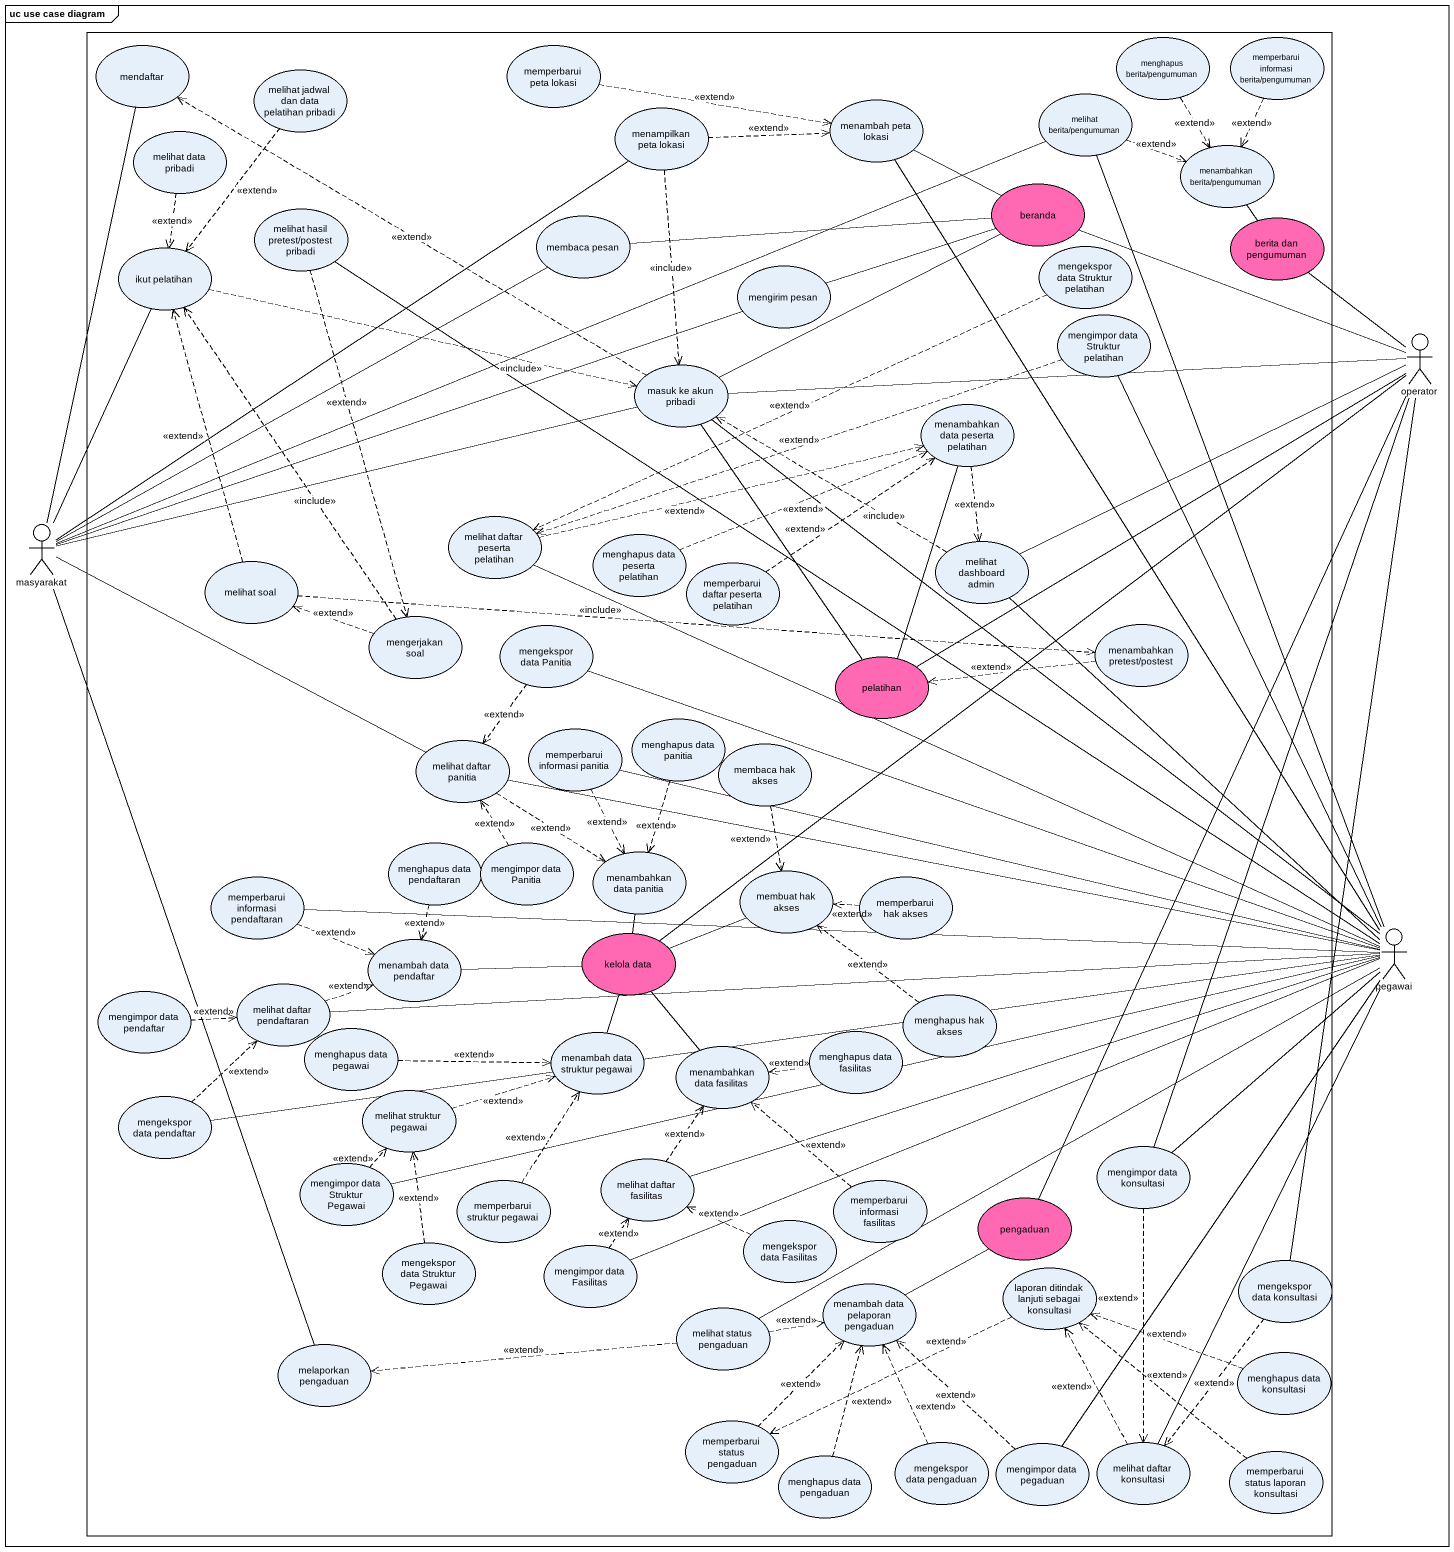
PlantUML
@startuml
mainframe uc use case diagram
rectangle " " as rectangle1 {
  usecase mendaftar
  usecase "memperbarui peta lokasi" as memperbarui_peta_lokasi
  usecase "menghapus berita/pengumuman" as menghapus_berita_pengumuman
  usecase "memperbarui informasi berita/pengumuman" as memperbarui_informasi
  usecase "melihat jadwal dan data pelatihan pribadi" as melihat_jadwal_dan_data
  usecase "melihat data pribadi" as melihat_data_pribadi
  usecase "menampilkan peta lokasi" as menampilkan_peta_lokasi
  usecase "menambah peta lokasi" as menambah_peta_lokasi
  usecase "melihat berita/pengumuman" as melihat_berita_pengumuman
  usecase "menambahkan berita/pengumuman" as menambahkan_berita
  usecase "melihat hasil pretest/postest pribadi" as melihat_hasil_pretest
  usecase beranda #FF69B4
  usecase "ikut pelatihan" as ikut_pelatihan
  usecase "membaca pesan" as membaca_pesan
  usecase "mengekspor data Struktur pelatihan" as mengekspor_data_Struktur
  usecase "berita dan pengumuman" as berita_dan_pengumuman #FF69B4
  usecase "mengirim pesan" as mengirim_pesan
  usecase "mengimpor data Struktur pelatihan" as mengimpor_data_Struktur
  usecase "masuk ke akun pribadi" as masuk_ke_akun_pribadi
  usecase "menambahkan data peserta pelatihan" as menambahkan_data_peserta
  usecase "melihat daftar peserta pelatihan" as melihat_daftar_peserta
  usecase "melihat soal" as melihat_soal
  usecase "menghapus data peserta pelatihan" as menghapus_data_peserta
  usecase "memperbarui daftar peserta pelatihan" as memperbarui_daftar_peserta
  usecase "melihat dashboard admin" as melihat_dashboard_admin
  usecase "mengerjakan soal" as mengerjakan_soal
  usecase "mengekspor data Panitia" as mengekspor_data_Panitia
  usecase "menambahkan pretest/postest" as menambahkan_pretest_postest
  usecase pelatihan #FF69B4
  usecase "memperbarui informasi panitia" as memperbarui_informasi_2
  usecase "menghapus data panitia" as menghapus_data_panitia
  usecase "melihat daftar panitia" as melihat_daftar_panitia
  usecase "membaca hak akses" as membaca_hak_akses
  usecase "menghapus data pendaftaran" as menghapus_data_pendaftaran
  usecase "mengimpor data Panitia" as mengimpor_data_Panitia
  usecase "menambahkan data panitia" as menambahkan_data_panitia
  usecase "memperbarui informasi pendaftaran" as memperbarui_informasi_3
  usecase "membuat hak akses" as membuat_hak_akses
  usecase "memperbarui hak akses" as memperbarui_hak_akses
  usecase "kelola data" as kelola_data #FF69B4
  usecase "menambah data pendaftar" as menambah_data_pendaftar
  usecase "mengimpor data pendaftar" as mengimpor_data_pendaftar
  usecase "melihat daftar pendaftaran" as melihat_daftar_pendaftaran
  usecase "menghapus hak akses" as menghapus_hak_akses
  usecase "menghapus data pegawai" as menghapus_data_pegawai
  usecase "menambah data struktur pegawai" as menambah_data_struktur
  usecase "menambahkan data fasilitas" as menambahkan_data_fasilitas
  usecase "menghapus data fasilitas" as menghapus_data_fasilitas
  usecase "melihat struktur pegawai" as melihat_struktur_pegawai
  usecase "mengekspor data pendaftar" as mengekspor_data_pendaftar
  usecase "mengimpor data Struktur Pegawai" as mengimpor_data_Struktur_2
  usecase "melihat daftar fasilitas" as melihat_daftar_fasilitas
  usecase "mengimpor data konsultasi" as mengimpor_data_konsultasi
  usecase "memperbarui struktur pegawai" as memperbarui_struktur_pegawai
  usecase "memperbarui informasi fasilitas" as memperbarui_informasi_4
  usecase pengaduan #FF69B4
  usecase "mengekspor data Struktur Pegawai" as mengekspor_data_Struktur_2
  usecase "mengimpor data Fasilitas" as mengimpor_data_Fasilitas
  usecase "mengekspor data Fasilitas" as mengekspor_data_Fasilitas
  usecase "menambah data pelaporan pengaduan" as menambah_data_pelaporan
  usecase "laporan ditindak lanjuti sebagai konsultasi" as laporan_ditindak_lanjuti
  usecase "mengekspor data konsultasi" as mengekspor_data_konsultasi
  usecase "melihat status pengaduan" as melihat_status_pengaduan
  usecase "melaporkan pengaduan" as melaporkan_pengaduan
  usecase "menghapus data konsultasi" as menghapus_data_konsultasi
  usecase "memperbarui status pengaduan" as memperbarui_status_pengaduan
  usecase "menghapus data pengaduan" as menghapus_data_pengaduan
  usecase "mengekspor data pengaduan" as mengekspor_data_pengaduan
  usecase "mengimpor data pegaduan" as mengimpor_data_pegaduan
  usecase "melihat daftar konsultasi" as melihat_daftar_konsultasi
  usecase "memperbarui status laporan konsultasi" as memperbarui_status_laporan
}
actor operator
actor masyarakat
actor pegawai
memperbarui_peta_lokasi .right.> menambah_peta_lokasi : <<extend>>
menghapus_berita_pengumuman ..> menambahkan_berita : <<extend>>
memperbarui_informasi ..> menambahkan_berita : <<extend>>
melihat_jadwal_dan_data ..> ikut_pelatihan : <<extend>>
melihat_data_pribadi ..> ikut_pelatihan : <<extend>>
menampilkan_peta_lokasi .right.> menambah_peta_lokasi : <<extend>>
menampilkan_peta_lokasi ..> masuk_ke_akun_pribadi : <<include>>
melihat_berita_pengumuman .right.> menambahkan_berita : <<extend>>
melihat_hasil_pretest ..> mengerjakan_soal : <<extend>>
beranda -left- menambah_peta_lokasi
beranda -left- membaca_pesan
beranda -left- mengirim_pesan
ikut_pelatihan .right.> masuk_ke_akun_pribadi : <<include>>
mengekspor_data_Struktur .left.> melihat_daftar_peserta : <<extend>>
berita_dan_pengumuman -up- menambahkan_berita
mengimpor_data_Struktur .left.> melihat_daftar_peserta : <<extend>>
masuk_ke_akun_pribadi .left.> mendaftar : <<extend>>
masuk_ke_akun_pribadi -right- beranda
operator -left- beranda
operator -up- berita_dan_pengumuman
operator -left- masuk_ke_akun_pribadi
operator -left- melihat_dashboard_admin
operator -left- pelatihan
operator -- kelola_data
operator -- mengimpor_data_konsultasi
operator -- pengaduan
operator -- mengekspor_data_konsultasi
menambahkan_data_peserta ..> melihat_dashboard_admin : <<extend>>
masyarakat -up- mendaftar
masyarakat -up- menampilkan_peta_lokasi
masyarakat -right- melihat_berita_pengumuman
masyarakat -up- ikut_pelatihan
masyarakat -right- membaca_pesan
masyarakat -right- mengirim_pesan
masyarakat -right- masuk_ke_akun_pribadi
masyarakat -right- melihat_daftar_panitia
masyarakat -- melaporkan_pengaduan
melihat_daftar_peserta .right.> menambahkan_data_peserta : <<extend>>
melihat_soal .up.> ikut_pelatihan : <<extend>>
melihat_soal .right.> menambahkan_pretest_postest : <<include>>
menghapus_data_peserta .right.> menambahkan_data_peserta : <<extend>>
memperbarui_daftar_peserta .up.> menambahkan_data_peserta : <<extend>>
melihat_dashboard_admin .left.> masuk_ke_akun_pribadi : <<include>>
mengerjakan_soal .up.> ikut_pelatihan : <<include>>
mengerjakan_soal .left.> melihat_soal : <<extend>>
mengekspor_data_Panitia ..> melihat_daftar_panitia : <<extend>>
menambahkan_pretest_postest .left.> pelatihan : <<extend>>
pelatihan -up- masuk_ke_akun_pribadi
pelatihan -up- menambahkan_data_peserta
memperbarui_informasi_2 ..> menambahkan_data_panitia : <<extend>>
menghapus_data_panitia ..> menambahkan_data_panitia : <<extend>>
melihat_daftar_panitia ..> menambahkan_data_panitia : <<extend>>
membaca_hak_akses ..> membuat_hak_akses : <<extend>>
menghapus_data_pendaftaran ..> menambah_data_pendaftar : <<extend>>
mengimpor_data_Panitia .up.> melihat_daftar_panitia : <<extend>>
memperbarui_informasi_3 .right.> menambah_data_pendaftar : <<extend>>
memperbarui_hak_akses .left.> membuat_hak_akses : <<extend>>
kelola_data -up- menambahkan_data_panitia
kelola_data -right- membuat_hak_akses
kelola_data -- menambahkan_data_fasilitas
pegawai -up- menambah_peta_lokasi
pegawai -up- melihat_berita_pengumuman
pegawai -up- melihat_hasil_pretest
pegawai -up- mengimpor_data_Struktur
pegawai -up- masuk_ke_akun_pribadi
pegawai -left- melihat_daftar_peserta
pegawai -up- melihat_dashboard_admin
pegawai -left- mengekspor_data_Panitia
pegawai -left- memperbarui_informasi_2
pegawai -left- melihat_daftar_panitia
pegawai -left- memperbarui_informasi_3
pegawai -left- melihat_daftar_pendaftaran
pegawai -left- mengekspor_data_pendaftar
pegawai -left- mengimpor_data_Struktur_2
pegawai -left- melihat_daftar_fasilitas
pegawai -- mengimpor_data_konsultasi
pegawai -left- mengimpor_data_Fasilitas
pegawai -left- melihat_status_pengaduan
pegawai -- mengimpor_data_pegaduan
pegawai -- melihat_daftar_konsultasi
menambah_data_pendaftar -right- kelola_data
mengimpor_data_pendaftar .right.> melihat_daftar_pendaftaran : <<extend>>
melihat_daftar_pendaftaran .right.> menambah_data_pendaftar : <<extend>>
menghapus_hak_akses .up.> membuat_hak_akses : <<extend>>
menghapus_data_pegawai .right.> menambah_data_struktur : <<extend>>
menambah_data_struktur -up- kelola_data
menghapus_data_fasilitas .left.> menambahkan_data_fasilitas : <<extend>>
melihat_struktur_pegawai .right.> menambah_data_struktur : <<extend>>
mengekspor_data_pendaftar .up.> melihat_daftar_pendaftaran : <<extend>>
mengimpor_data_Struktur_2 .up.> melihat_struktur_pegawai : <<extend>>
melihat_daftar_fasilitas .up.> menambahkan_data_fasilitas : <<extend>>
mengimpor_data_konsultasi ..> melihat_daftar_konsultasi : <<extend>>
memperbarui_struktur_pegawai .up.> menambah_data_struktur : <<extend>>
memperbarui_informasi_4 .up.> menambahkan_data_fasilitas : <<extend>>
pengaduan -left- menambah_data_pelaporan
mengekspor_data_Struktur_2 .up.> melihat_struktur_pegawai : <<extend>>
mengimpor_data_Fasilitas .up.> melihat_daftar_fasilitas : <<extend>>
mengekspor_data_Fasilitas .left.> melihat_daftar_fasilitas : <<extend>>
laporan_ditindak_lanjuti .left.> memperbarui_status_pengaduan : <<extend>>
mengekspor_data_konsultasi ..> melihat_daftar_konsultasi : <<extend>>
melihat_status_pengaduan .right.> menambah_data_pelaporan : <<extend>>
melihat_status_pengaduan .left.> melaporkan_pengaduan : <<extend>>
menghapus_data_konsultasi .left.> laporan_ditindak_lanjuti : <<extend>>
memperbarui_status_pengaduan .up.> menambah_data_pelaporan : <<extend>>
menghapus_data_pengaduan .up.> menambah_data_pelaporan : <<extend>>
mengekspor_data_pengaduan .up.> menambah_data_pelaporan : <<extend>>
mengimpor_data_pegaduan .up.> menambah_data_pelaporan : <<extend>>
melihat_daftar_konsultasi .up.> laporan_ditindak_lanjuti : <<extend>>
memperbarui_status_laporan .up.> laporan_ditindak_lanjuti : <<extend>>
@enduml
